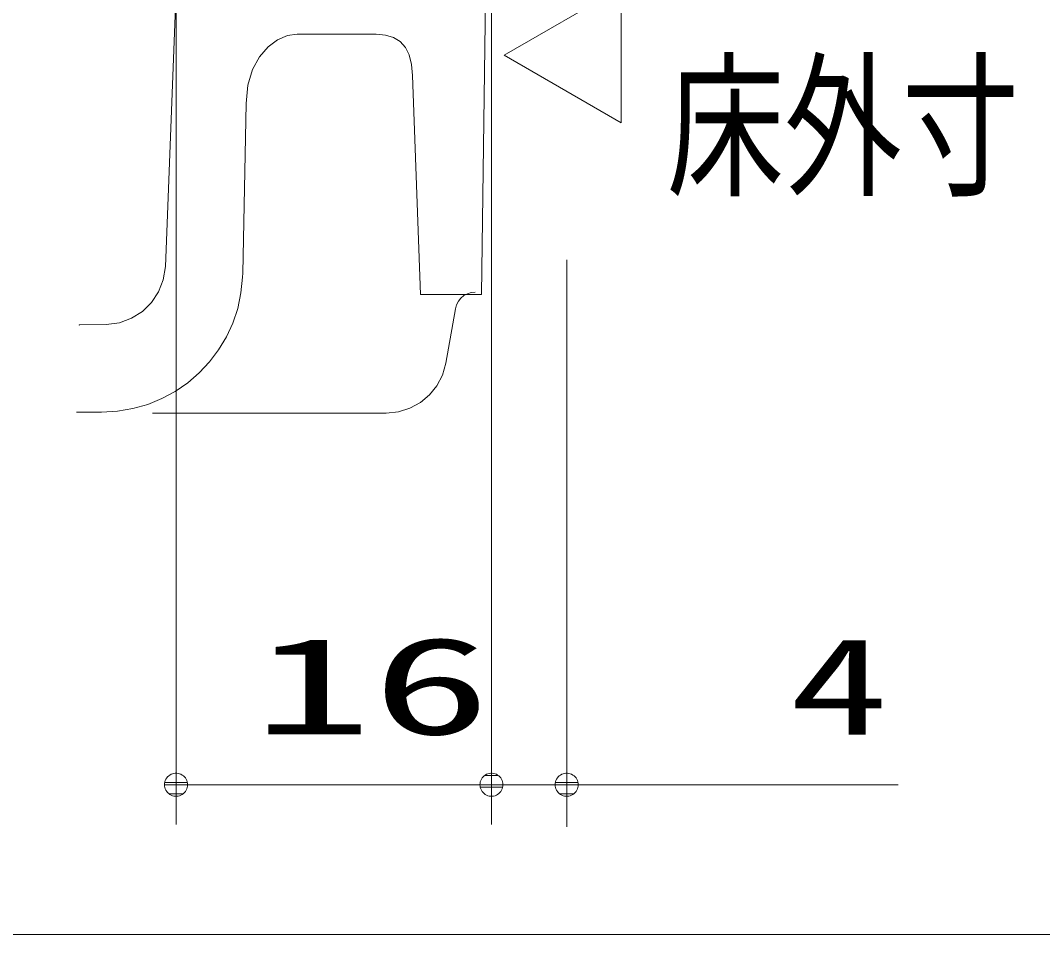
# Model space of a CAD drawing. Units: millimetres on the paper, scale 1:2. Extents: x -305 to 305, y -152 to 152.
# Drawn here: x -139.5 to -113.79, y -121.01 to -98.04 of the extents above; entities that cross this region are included whole.
import ezdxf
from ezdxf.enums import TextEntityAlignment as Align

# ---------------------------------------------------------------- set-up
doc = ezdxf.new("R2010")
doc.units = ezdxf.units.MM
for name, color, linetype, lineweight in [('0-0_TV', 7, 'Continuous', 9), ('0-1_S1', 7, 'Continuous', 9), ('0-3_0', 7, 'Continuous', 9)]:
    doc.layers.add(name, color=color, linetype=linetype, lineweight=lineweight)
doc.styles.add('ＭＳ ゴシック', font='')
doc.styles.get('ＭＳ ゴシック').set_extended_font_data('MS Gothic')

# ---------------------------------------------------------------- blocks, each defined once
blk = doc.blocks.new('_DOTSMALL')
at = {"layer": '0-3_0'}
for p, q in [((0.0746, 0.1), (-0.0746, 0.1)), ((0.1223, -0.0248), (-0.1223, -0.0248))]:
    blk.add_line(p, q, dxfattribs=at)
for points in [[(0.125, 0), (0.124, 0.0157), (0.1211, 0.0311), (0.1162, 0.046), (0.1095, 0.0602), (0.1011, 0.0735), (0.0911, 0.0856), (0.0797, 0.0963), (0.067, 0.1055), (0.0532, 0.1131), (0.0386, 0.1189), (0.0234, 0.1228), (0.0078, 0.1248), (-0.0078, 0.1248), (-0.0234, 0.1228), (-0.0386, 0.1189), (-0.0532, 0.1131), (-0.067, 0.1055), (-0.0797, 0.0963), (-0.0911, 0.0856), (-0.1011, 0.0735), (-0.1095, 0.0602), (-0.1162, 0.046), (-0.1211, 0.0311), (-0.124, 0.0157), (-0.125, 0), (0, 0)], [(-0.125, 0), (-0.124, -0.0157), (-0.1211, -0.0311), (-0.1162, -0.046), (-0.1095, -0.0602), (-0.1011, -0.0735), (-0.0911, -0.0856), (-0.0797, -0.0963), (-0.067, -0.1055), (-0.0532, -0.1131), (-0.0386, -0.1189), (-0.0234, -0.1228), (-0.0078, -0.1248), (0.0078, -0.1248), (0.0234, -0.1228), (0.0386, -0.1189), (0.0532, -0.1131), (0.067, -0.1055), (0.0797, -0.0963), (0.0911, -0.0856), (0.1011, -0.0735), (0.1095, -0.0602), (0.1162, -0.046), (0.1211, -0.0311), (0.124, -0.0157), (0.125, 0), (0, 0)]]:
    blk.add_lwpolyline(points, close=True, dxfattribs=at)

msp = doc.modelspace()

# ---------------------------------------------------------------- linework, layer by layer
at = {"layer": '0-0_TV'}
for p, q in [((-127.899, -104.93), (-127.651, -85.796)), ((-127.651, -85.796), (-127.651, -118.248)), ((-135.582, -93.589), (-135.582, -118.248)), ((-135.561, -96.771), (-135.851, -104.225)), ((-132.537, -98.386), (-130.55, -98.386)), ((-129.638, -99.421), (-129.431, -104.93)), ((-133.904, -104.391), (-133.822, -100.125)), ((-125.759, -104.059), (-125.759, -118.303)), ((-133.909, -104.491), (-133.904, -104.391)), ((-129.431, -104.93), (-127.899, -104.93)), ((-128.557, -105.285), (-128.798, -106.651)), ((-137.341, -105.679), (-138.014, -105.693)), ((-138.081, -107.884), (-137.455, -107.884)), ((-130.297, -107.907), (-136.173, -107.907)), ((-127.651, -117.248), (-135.582, -117.248)), ((-127.651, -117.248), (-127.651, -117.249)), ((-125.759, -117.248), (-127.651, -117.248)), ((-125.759, -117.248), (-117.426, -117.248))]:
    msp.add_line(p, q, dxfattribs=at)
msp.add_lwpolyline([(-124.39, -100.611), (-127.332, -98.912), (-124.39, -97.214)], close=True, dxfattribs=at)
for points in [[(-133.822, -100.125), (-133.779, -99.664), (-133.661, -99.273), (-133.486, -98.953), (-133.269, -98.705), (-133.028, -98.528), (-132.778, -98.421), (-132.537, -98.386)], [(-130.55, -98.386), (-130.317, -98.406), (-130.115, -98.468), (-129.948, -98.571), (-129.815, -98.718), (-129.718, -98.907), (-129.659, -99.142), (-129.638, -99.421)], [(-135.851, -104.225), (-135.902, -104.557), (-136.021, -104.861), (-136.199, -105.129), (-136.428, -105.352), (-136.7, -105.524), (-137.007, -105.636), (-137.341, -105.679)], [(-137.455, -107.884), (-137.058, -107.862), (-136.665, -107.795), (-136.294, -107.689), (-135.936, -107.543), (-135.602, -107.362), (-135.289, -107.146), (-135.001, -106.899), (-134.742, -106.623), (-134.512, -106.319), (-134.317, -105.993), (-134.155, -105.643), (-134.032, -105.276), (-133.949, -104.887), (-133.909, -104.491)], [(-128.058, -104.865), (-128.161, -104.876), (-128.257, -104.906), (-128.344, -104.954), (-128.42, -105.018), (-128.482, -105.096), (-128.529, -105.185), (-128.557, -105.285)], [(-128.798, -106.651), (-128.882, -106.95), (-129.022, -107.218), (-129.209, -107.451), (-129.437, -107.642), (-129.699, -107.785), (-129.988, -107.876), (-130.297, -107.907)]]:
    msp.add_lwpolyline(points, dxfattribs=at)
for centre, start, end in [((-132.537, -98.386), 278.3731, 98.3731), ((-132.537, -98.386), 90, 270), ((-130.55, -98.386), 85.0098, 265.0098), ((-130.55, -98.386), 270, 90), ((-129.638, -99.421), 184.1058, 4.1058), ((-129.638, -99.421), 2.1544, 182.1544), ((-133.822, -100.125), 174.6989, 354.6989), ((-133.822, -100.125), 358.8951, 178.895), ((-135.851, -104.225), 351.1852, 171.1852), ((-135.851, -104.225), 177.7711, 357.7711), ((-133.909, -104.491), 354.2915, 174.2915), ((-133.909, -104.491), 176.959, 356.959), ((-133.904, -104.391), 178.895, 358.8951), ((-133.904, -104.391), 356.959, 176.959), ((-128.058, -104.865), 275.8583, 95.8584), ((-129.431, -104.93), 90, 270), ((-129.431, -104.93), 182.1544, 2.1544), ((-127.899, -104.93), 179.2572, 359.2572), ((-127.899, -104.93), 270, 90), ((-128.557, -105.285), 164.2405, 344.2405), ((-128.557, -105.285), 349.992, 169.992), ((-138.014, -105.693), 91.1757, 271.1757), ((-137.341, -105.679), 97.4601, 277.4601), ((-137.341, -105.679), 271.1757, 91.1757), ((-128.798, -106.651), 344.1646, 164.1646), ((-128.798, -106.651), 169.992, 349.992), ((-138.081, -107.884), 90, 270), ((-137.455, -107.884), 93.1858, 273.1858), ((-137.455, -107.884), 270, 90), ((-136.173, -107.907), 90, 270), ((-130.297, -107.907), 95.8137, 275.8137), ((-130.297, -107.907), 270, 90)]:
    msp.add_arc(centre, 0.0004, start, end, dxfattribs=at)
at = {"layer": '0-1_S1'}
msp.add_line((-160.396, -121.013), (-91.016, -121.013), dxfattribs=at)

# ---------------------------------------------------------------- block references
at = {"layer": '0-0_TV', "xscale": 2.32, "yscale": 2.32, "rotation": 180}
for p in [(-135.582, -117.248), (-125.759, -117.248)]:
    msp.add_blockref('_DOTSMALL', p, dxfattribs=at)
at = {"layer": '0-0_TV', "xscale": 2.32, "yscale": 2.32}
msp.add_blockref('_DOTSMALL', (-127.651, -117.248), dxfattribs=at)
msp.add_blockref('_DOTSMALL', (-127.651, -117.248), dxfattribs=at)

# ---------------------------------------------------------------- texts
at = {"layer": '0-0_TV', "style": 'ＭＳ ゴシック'}
for s, height, width, p in [('床外寸', 2.889, 0.75, (-123.244, -103.008)), ('16', 2.444, 1.8, (-133.648, -116.718)), ('4', 2.441, 1.5, (-120.155, -116.718))]:
    msp.add_text(s, height=height, dxfattribs=dict(at, width=width)).set_placement(p, align=Align.BOTTOM_LEFT)

doc.saveas('drawing.dxf')
